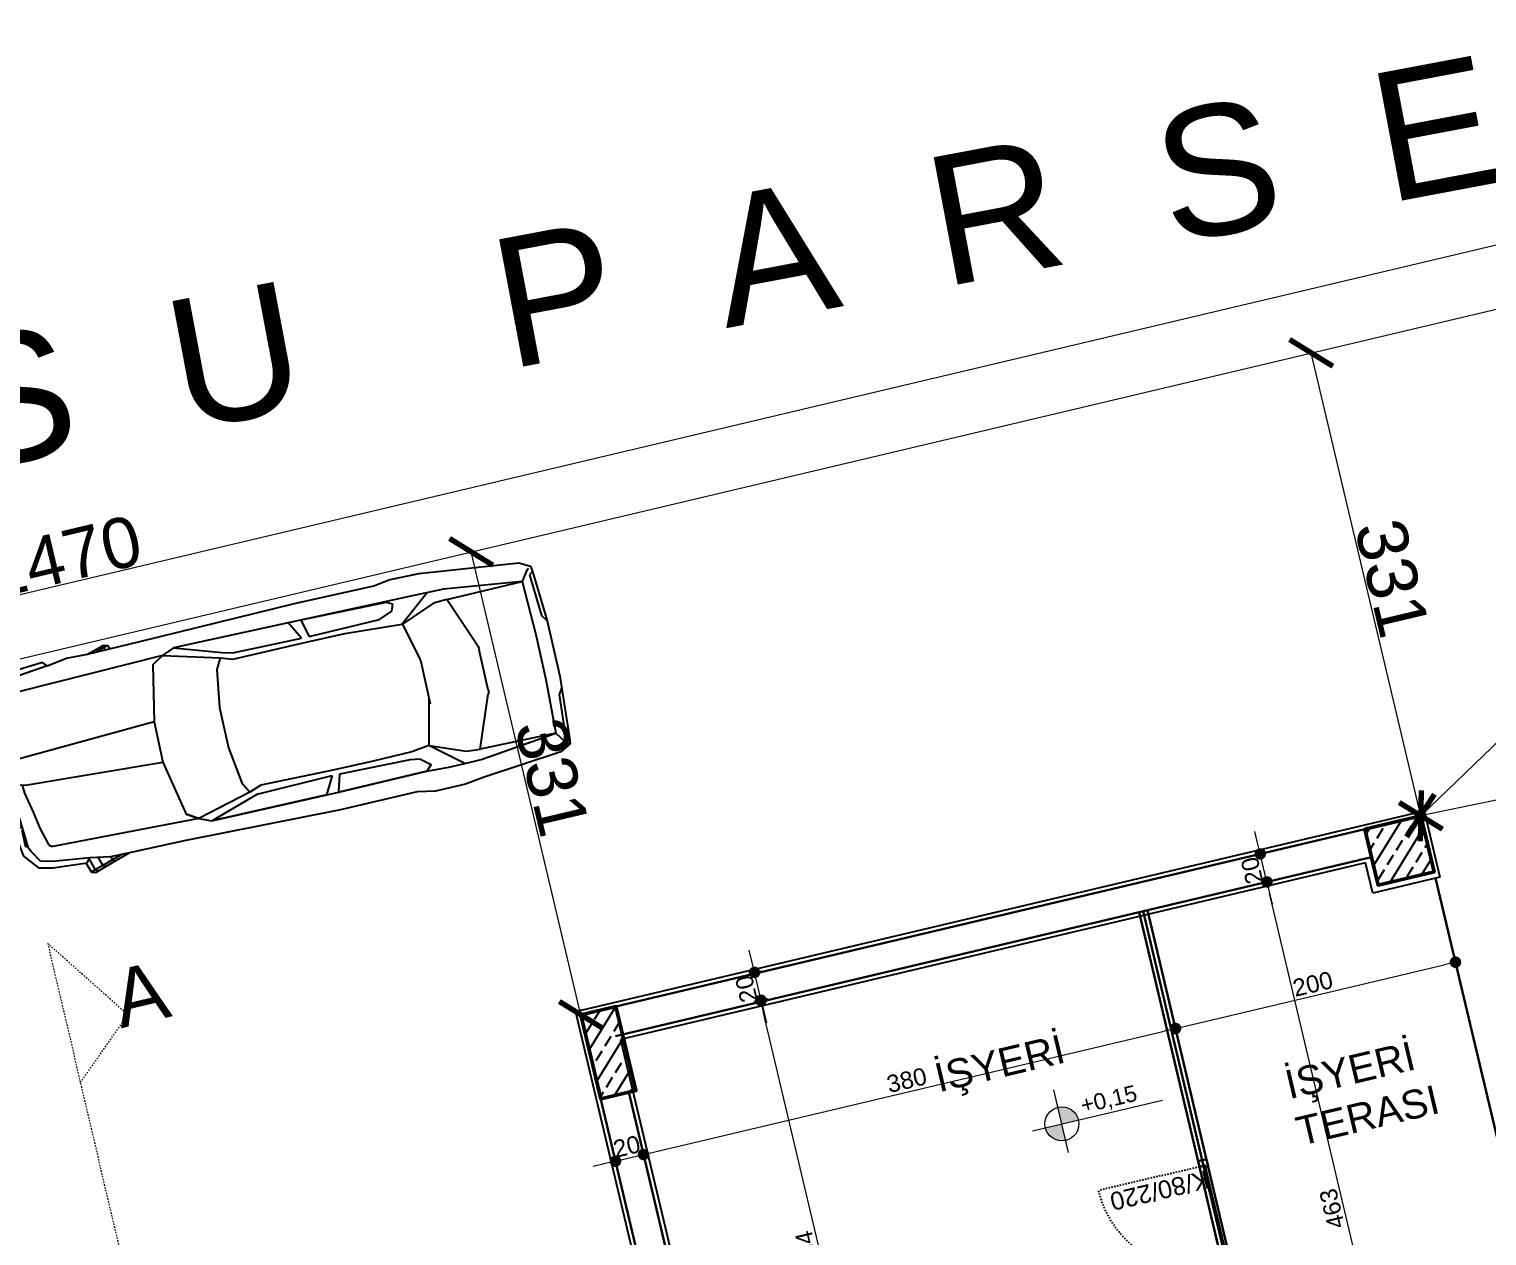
# Model space of a CAD drawing. Header units: millimetres. Extents: x 38129 to 72024, y -56282 to 16512.
# Drawn here: x 40812.5 to 40913.8, y -44428 to -44344.1 of the extents above; entities that cross this region are included whole.
import ezdxf

# ---------------------------------------------------------------- set-up
doc = ezdxf.new("R2010")
doc.units = ezdxf.units.MM
doc.linetypes.add('HIDDEN', pattern=[0.375, 0.25, -0.125])
for name, color, linetype, lineweight in [('ARABA', 167, 'Continuous', 25), ('COLUMN4', 3, 'Continuous', 50), ('DIŞÖLÇÜ', 37, 'Continuous', 0), ('DUVAR', 255, 'Continuous', 30), ('KAPI', 4, 'Continuous', 30), ('KOT', 7, 'Continuous', 20), ('mahal', 7, 'Continuous', 5), ('pencere', 195, 'Continuous', 30), ('pencere+KAPI', 1, 'Continuous', 0), ('TARAMA', 252, 'Continuous', 0), ('ölçü İÇ', 31, 'Continuous', 0)]:
    doc.layers.add(name, color=color, linetype=linetype, lineweight=lineweight)
doc.layers.add('HIDDEN', color=1, linetype='HIDDEN')
doc.layers.add('sıva', color=41, linetype='Continuous')
doc.styles.add('icdisolcu_yazi', font='arial.ttf')
doc.styles.get("Standard").update_dxf_attribs({"font": 'arial.ttf'})
doc.styles.add('style1', font='arial.ttf')
doc.dimstyles.new('İç Ölçü', dxfattribs={"dimtxt": 12, "dimasz": 8, "dimexe": 5, "dimexo": 0, "dimgap": 2, "dimtad": 1, "dimdec": 0, "dimzin": 12, "dimdsep": 46, "dimtxsty": 'icdisolcu_yazi', "dimblk": 'DOT', "dimcen": 8, "dimdle": 5, "dimclrd": 256, "dimclre": 256, "dimclrt": 7, "dimadec": 0, "dimazin": 3, "dimtfac": 1, "dimtdec": 0, "dimtix": 1, "dimtmove": 2, "dimatfit": 3, "dimldrblk": 'DOT', "dimfxl": 0, "dimtolj": 1, "dimtzin": 0, "dimlwd": -1, "dimlwe": -1, "dimarcsym": 0})
doc.dimstyles.new('VAZIYET', dxfattribs={"dimtxt": 35, "dimasz": 25, "dimexe": 12, "dimexo": 2, "dimtad": 1, "dimdec": 0, "dimzin": 12, "dimtxsty": 'Standard', "dimblk": 'ARCHTICK', "dimcen": -8, "dimse1": 1, "dimse2": 1, "dimadec": 0, "dimazin": 0, "dimtfac": 1, "dimtdec": 0, "dimtmove": 0, "dimatfit": 3, "dimldrblk": 'DOT', "dimfxl": 0, "dimarcsym": 0})
pattern_1 = [(45, (-85375.666, -68351.886), (-11.2253202, 11.2253202), []), (45, (-85364.44, -68351.886), (-11.2253202, 11.2253202), [7.9375, -3.96875])]

# ---------------------------------------------------------------- blocks, each defined once
blk = doc.blocks.new('_ArchTick')
at = {"color": 0, "linetype": 'ByBlock', "const_width": 0.15}
blk.add_lwpolyline([(-0.5, -0.5), (0.5, 0.5)], dxfattribs=at)
blk = doc.blocks.new('*D76')
at = {"layer": 'Defpoints', "color": 0, "transparency": 16777216}
for p in [(39938.2, -23171), (39948.2, -23213.3), (37545, -23782.5)]:
    blk.add_point(p, dxfattribs=at)
at = {"layer": 'DIŞÖLÇÜ', "color": 0, "lineweight": -2, "transparency": 16777216}
blk.add_line((37535, -23740.2), (39938.2, -23171), dxfattribs=at)
at = {"layer": 'DIŞÖLÇÜ', "color": 0, "lineweight": -2, "transparency": 16777216, "xscale": 25, "yscale": 25, "zscale": 25}
for p, rotation in [((39938.2, -23171), 13.32625407379198), ((37535, -23740.2), 193.326254073792)]:
    blk.add_blockref('_ArchTick', p, dxfattribs=dict(at, rotation=rotation))
at = {"layer": 'DIŞÖLÇÜ', "color": 0, "transparency": 16777216, "insert": (38732.3, -23437.6), "char_height": 35, "attachment_point": 5, "rotation": 13.3263}
blk.add_mtext('2470', dxfattribs=at)
blk = doc.blocks.new('_Dot')
at = {"color": 0, "lineweight": -2}
blk.add_line((-0.5, 0), (-1, 0), dxfattribs=at)
at = {"color": 0, "lineweight": 30, "const_width": 0.5}
blk.add_lwpolyline([(-0.25, 0, 1), (0.25, 0, 1)], format="xyb", close=True, dxfattribs=at)
blk = doc.blocks.new('ARABA PLAN2')
at = {"layer": 'ARABA'}
for p, q in [((-315.09, 74.1), (-383.56, 66.57)), ((-294.02, 74.39), (-315.09, 74.1)), ((-283.19, 72.57), (-294.02, 74.39)), ((-227.62, 72.57), (-283.19, 72.57)), ((-118.51, 70.23), (-227.62, 72.57)), ((-81.68, 69.31), (-118.51, 70.23)), ((-96.6, 72.21), (-97.33, 69.8)), ((-93.8, 73.06), (-96.6, 72.21)), ((-96.6, 72.21), (-87.4, 69.49)), ((-93.63, 71.29), (-94.27, 69.64)), ((-92.45, 72.65), (-93.8, 73.06)), ((-91.1, 72.23), (-93.63, 71.29)), ((-93.63, 71.29), (-93.63, 71.29)), ((-81.68, 69.31), (-92.45, 72.65)), ((-52.93, 67.55), (-50.45, 70.54)), ((-50.45, 70.54), (-26.81, 68.77)), ((-390.89, 62.52), (-391.4, 58.55)), ((-383.56, 66.57), (-390.89, 62.52)), ((-389.22, 61.28), (-387.55, 60.04)), ((-387.55, 60.04), (-383.01, 53.44)), ((-383.01, 53.44), (-329.17, 59.95)), ((-329.17, 59.95), (-306.33, 60.27)), ((-296.3, 42.86), (-317.59, 60.11)), ((-306.33, 60.27), (-229.14, 60.58)), ((-289.05, 59.68), (-229.29, 60.5)), ((-229.29, 60.5), (-232.53, 48.41)), ((-229.14, 60.58), (-140.06, 60.85)), ((-227.09, 48.41), (-220.45, 60.6)), ((-220.45, 60.6), (-140.06, 60.85)), ((-140.06, 60.85), (-171.73, 50.54)), ((-140.06, 60.85), (-131.63, 57.34)), ((-66.95, 69.85), (-81.68, 69.31)), ((-52.93, 67.55), (-66.95, 69.85)), ((-52.93, 67.55), (-27.49, 64.52)), ((-27.49, 64.52), (-19.45, 62.35)), ((-26.81, 68.77), (-17.13, 66.6)), ((-19.45, 62.35), (-14.86, 54.95)), ((-17.13, 66.6), (-8.93, 56.53)), ((-391.4, 58.55), (-393.85, 23.6)), ((-391.4, 58.55), (-388.85, 56.98)), ((-388.85, 56.98), (-390.92, 27.98)), ((-383.01, 53.44), (-384.29, 16.01)), ((-329.97, 52.73), (-383.01, 53.44)), ((-343.62, 17.32), (-329.97, 52.73)), ((-329.97, 52.73), (-320.55, 52.22)), ((-320.55, 52.22), (-296.59, 42.86)), ((-293.07, 57.65), (-289.05, 59.68)), ((-291.56, 53), (-293.07, 57.65)), ((-281.88, 49.3), (-291.56, 53)), ((-171.73, 50.54), (-178.98, 48.75)), ((-131.63, 57.34), (-169.78, 47.3)), ((-131.63, 57.34), (-123.85, 52.64)), ((-123.85, 52.64), (-131.63, 57.34)), ((-131.63, 57.34), (-29.92, 54.5)), ((-123.85, 52.64), (-116.12, 14.35)), ((-27.52, 52.61), (-24.25, 40.25)), ((-14.86, 54.95), (-13.16, 50.89)), ((-10.68, 17.75), (-13.16, 50.89)), ((-13.16, 50.89), (-11.79, 50.89)), ((-11.79, 50.89), (-11.79, 49.88)), ((-8.93, 56.53), (0, 0)), ((-296.59, 42.86), (-303.11, 16.85)), ((-256.76, 44.94), (-296.3, 42.86)), ((-232.53, 48.41), (-281.88, 49.3)), ((-229.63, 45.05), (-256.76, 44.94)), ((-178.08, 44.4), (-229.63, 45.05)), ((-178.98, 48.75), (-227.09, 48.41)), ((-169.78, 47.3), (-178.08, 44.4)), ((-169.78, 47.3), (-165.77, 40.08)), ((-165.77, 40.08), (-162.07, 14.13)), ((-24.25, 40.25), (-22.16, 28.56)), ((-13.08, 49.88), (-11.79, 49.88)), ((-11.78, 47.86), (-12.93, 47.86)), ((-12.72, 45.01), (-11.78, 45.01)), ((-12.51, 42.19), (-11.67, 42.19)), ((-11.79, 49.88), (-11.79, 39.17)), ((-11.78, 45.01), (-11.78, 47.86)), ((-11.78, 45.01), (-11.78, 45.01)), ((-11.67, 39.8), (-12.33, 39.8)), ((-11.79, 39.17), (-12.28, 39.17)), ((-12.13, 37.2), (-9.28, 37.2)), ((-12.02, 35.72), (-9.28, 35.72)), ((-9.28, 32.15), (-11.76, 32.15)), ((-9.28, 37.2), (-9.28, 27.14)), ((-393.85, 23.6), (-394.01, -15.29)), ((-390.92, 27.98), (-393.85, 23.6)), ((-22.16, 28.56), (-19.23, 14.78)), ((-11.49, 28.58), (-9.28, 28.58)), ((-9.28, 27.14), (-11.38, 27.14)), ((-384.29, 16.01), (-384.29, -15.51)), ((-344.19, -13.76), (-344.19, 14.26)), ((-303.29, 15.1), (-303.29, -14.57)), ((-162.07, 14.13), (-162.07, -14)), ((-116.12, 14.35), (-116.12, -13.85)), ((-116.12, 14.35), (-20.77, 9.5)), ((-19.23, 14.78), (-18.82, 10.6)), ((-18.82, 10.6), (-18.75, 8.94)), ((-7.89, 0.29), (-10.68, 17.75)), ((-20.77, 9.5), (-12.49, 7.21)), ((-12.49, 7.21), (-8.64, 0)), ((-8.64, 0), (-12.49, -6.71)), ((-10.7, -17.53), (-7.89, 0.29)), ((0, 0), (-8.93, -56.03)), ((-20.77, -9), (-116.12, -13.85)), ((-12.49, -6.71), (-20.77, -9)), ((-18.82, -10.1), (-18.75, -8.44)), ((-394.01, -15.29), (-391.4, -58.07)), ((-384.29, -15.51), (-382.89, -52.94)), ((-329.97, -52.23), (-343.62, -16.82)), ((-303.09, -11.39), (-296.3, -42.36)), ((-162.07, -14), (-165.77, -39.58)), ((-116.12, -13.85), (-123.85, -52.14)), ((-22.16, -28.06), (-19.23, -14.28)), ((-19.23, -14.28), (-18.82, -10.1)), ((-10.68, -17.25), (-13.16, -50.39)), ((-393.85, -23.13), (-390.92, -27.51)), ((-390.92, -27.51), (-388.85, -56.5)), ((-24.25, -39.75), (-22.16, -28.06)), ((-11.49, -28.08), (-9.28, -28.08)), ((-9.28, -26.64), (-11.38, -26.64)), ((-9.28, -36.7), (-9.28, -26.64)), ((-165.77, -39.58), (-169.78, -46.8)), ((-27.52, -52.11), (-24.25, -39.75)), ((-11.67, -39.3), (-12.33, -39.3)), ((-11.79, -38.67), (-12.28, -38.67)), ((-12.13, -36.7), (-9.28, -36.7)), ((-12.02, -35.22), (-9.28, -35.22)), ((-11.79, -49.38), (-11.79, -38.67)), ((-9.28, -31.65), (-11.76, -31.65)), ((-296.3, -42.36), (-320.55, -51.72)), ((-317.59, -59.61), (-296.3, -42.36)), ((-296.3, -42.36), (-284.05, -43.98)), ((-288.18, -49.8), (-294.94, -55.2)), ((-281.88, -48.8), (-288.18, -49.8)), ((-284.05, -43.98), (-256.76, -44.44)), ((-232.53, -47.91), (-281.88, -48.8)), ((-256.76, -44.44), (-229.63, -44.55)), ((-229.29, -60.01), (-232.53, -47.91)), ((-229.63, -44.55), (-178.08, -43.9)), ((-227.09, -47.91), (-220.45, -60.1)), ((-174.17, -49.35), (-227.09, -47.91)), ((-178.08, -43.9), (-169.78, -46.8)), ((-140.06, -60.35), (-174.17, -49.35)), ((-169.78, -46.8), (-131.63, -56.84)), ((-13.08, -49.38), (-11.79, -49.38)), ((-11.78, -47.37), (-12.93, -47.37)), ((-12.72, -44.51), (-11.78, -44.51)), ((-12.51, -41.69), (-11.67, -41.69)), ((-11.79, -50.39), (-11.79, -49.38)), ((-11.78, -44.51), (-11.78, -47.37)), ((-11.78, -44.51), (-11.78, -44.51)), ((-388.85, -56.5), (-391.4, -58.07)), ((-391.4, -58.07), (-390.89, -62.02)), ((-387.55, -59.54), (-389.22, -60.78)), ((-382.89, -52.94), (-387.55, -59.54)), ((-382.89, -52.94), (-329.97, -52.23)), ((-329.17, -59.45), (-382.89, -52.94)), ((-320.55, -51.72), (-329.97, -52.23)), ((-317.59, -59.61), (-329.17, -59.45)), ((-306.33, -59.77), (-317.59, -59.61)), ((-291.21, -59.1), (-306.33, -59.77)), ((-294.94, -55.2), (-291.21, -59.1)), ((-229.29, -60.01), (-291.21, -59.1)), ((-291.21, -59.1), (-229.29, -60.01)), ((-131.63, -56.84), (-140.06, -60.35)), ((-123.85, -52.14), (-131.63, -56.84)), ((-131.63, -56.84), (-123.85, -52.14)), ((-131.63, -56.84), (-29.92, -54)), ((-19.45, -61.85), (-14.86, -54.45)), ((-8.93, -56.03), (-17.13, -66.1)), ((-13.16, -50.39), (-14.86, -54.45)), ((-13.16, -50.39), (-11.79, -50.39)), ((-389.22, -60.78), (-390.89, -62.02)), ((-390.89, -62.02), (-383.56, -66.07)), ((-383.56, -66.07), (-328.58, -71.61)), ((-140.06, -60.35), (-229.29, -60.01)), ((-227.62, -72.07), (-118.51, -69.73)), ((-220.45, -60.1), (-140.06, -60.35)), ((-118.51, -69.73), (-82.34, -69.68)), ((-82.34, -69.68), (-66.95, -69.35)), ((-77, -70.53), (-79.71, -69.66)), ((-74.64, -69.51), (-67.96, -71.69)), ((-67.18, -69.38), (-67.96, -71.69)), ((-66.95, -69.35), (-52.93, -67.05)), ((-58.65, -68.11), (-60.46, -74.1)), ((-52.43, -67.88), (-54.89, -75.88)), ((-52.93, -67.05), (-27.49, -64.02)), ((-50.45, -70.04), (-52.93, -67.05)), ((-49.65, -69.73), (-51.92, -76.83)), ((-26.81, -68.27), (-50.45, -70.04)), ((-27.49, -64.02), (-19.45, -61.85)), ((-17.13, -66.1), (-26.81, -68.27)), ((-328.58, -71.61), (-315.09, -73.6)), ((-315.09, -73.6), (-294.02, -73.89)), ((-294.02, -73.89), (-281.65, -71.61)), ((-281.65, -71.61), (-227.62, -72.07)), ((-69.27, -73), (-77, -70.53)), ((-62.35, -75.22), (-69.27, -73)), ((-67.96, -71.69), (-69.2, -73.02)), ((-67.96, -71.69), (-60.46, -74.1)), ((-60.46, -74.1), (-62.47, -75.18)), ((-57.42, -76.79), (-62.35, -75.22)), ((-60.46, -74.1), (-54.89, -75.88)), ((-54.89, -75.88), (-57.42, -76.79)), ((-54.74, -77.65), (-57.42, -76.79)), ((-54.89, -75.88), (-51.92, -76.83)), ((-51.92, -76.83), (-54.74, -77.65))]:
    blk.add_line(p, q, dxfattribs=at)
for centre, radius, start, end in [((-29.99, 51.95), 2.55, 14.83605, 88.40137), ((-335.69, 14.26), 8.5, 158.92918, 180), ((-294.79, 15.1), 8.5, 168.12966, 180), ((-335.69, -13.76), 8.5, 180, 201.07082), ((-328.8, -11.39), 25.7, 352.90001, 0.00693), ((-29.99, -51.45), 2.55, 271.59863, 345.16395)]:
    blk.add_arc(centre, radius, start, end, dxfattribs=at)
blk = doc.blocks.new('*D236')
at = {"layer": 'Defpoints', "color": 0, "transparency": 16777216}
for p in [(37701.7, -17766.3), (37721.7, -17766.3), (37721.7, -17779.9)]:
    blk.add_point(p, dxfattribs=at)
at = {"layer": 'ölçü İÇ', "linetype": 'Continuous', "transparency": 16777216}
for p, q in [((37693.7, -17779.9), (37685.7, -17779.9)), ((37701.7, -17779.9), (37721.7, -17779.9)), ((37729.7, -17779.9), (37737.7, -17779.9))]:
    blk.add_line(p, q, dxfattribs=at)
at = {"layer": 'ölçü İÇ', "transparency": 16777216}
for p, q in [((37701.7, -17774.9), (37701.7, -17784.9)), ((37721.7, -17774.9), (37721.7, -17784.9))]:
    blk.add_line(p, q, dxfattribs=at)
at = {"layer": 'ölçü İÇ', "transparency": 16777216, "xscale": 8, "yscale": 8, "zscale": 8}
blk.add_blockref('_Dot', (37701.7, -17779.9), dxfattribs=at)
at = {"layer": 'ölçü İÇ', "transparency": 16777216, "xscale": 8, "yscale": 8, "zscale": 8, "rotation": 180}
blk.add_blockref('_Dot', (37721.7, -17779.9), dxfattribs=at)
at = {"layer": 'ölçü İÇ', "color": 7, "transparency": 16777216, "insert": (37711.7, -17771.8), "char_height": 12, "attachment_point": 5, "style": 'icdisolcu_yazi'}
blk.add_mtext('\\A1;20', dxfattribs=at)
blk = doc.blocks.new('*U42')
for p, q in [((4, 0), (0, 0)), ((76, 0), (80, 0))]:
    blk.add_line(p, q)
blk.add_lwpolyline([(4, 0), (76, 0), (76, -4), (4, -4)], close=True)
for points in [[(0, -6), (5, -6), (5, -4)], [(80, -6), (75, -6), (75, -4)]]:
    blk.add_lwpolyline(points)
at = {"layer": 'DUVAR'}
for p, q in [((0, 0), (0, -6)), ((80, 0), (80, -6))]:
    blk.add_line(p, q, dxfattribs=at)
at = {"layer": 'HIDDEN'}
blk.add_line((4, 0), (4, 72), dxfattribs=at)
blk.add_arc((4, 0), 72, 0, 90, dxfattribs=at)
blk = doc.blocks.new('*D134')
at = {"layer": 'Defpoints', "color": 0, "transparency": 16777216}
for p in [(37825.6, -17694.4), (37825.7, -17694.4), (37827.8, -18048.5)]:
    blk.add_point(p, dxfattribs=at)
at = {"layer": 'ölçü İÇ', "transparency": 16777216}
for p, q in [((37825.7, -17694.4), (37820.6, -17694.4)), ((37827.8, -18048.5), (37820.6, -18048.5))]:
    blk.add_line(p, q, dxfattribs=at)
at = {"layer": 'ölçü İÇ', "linetype": 'Continuous', "transparency": 16777216}
blk.add_line((37825.6, -18040.5), (37825.6, -17702.4), dxfattribs=at)
at = {"layer": 'ölçü İÇ', "transparency": 16777216, "xscale": 8, "yscale": 8, "zscale": 8}
for p, rotation in [((37825.6, -17694.4), 90), ((37825.6, -18048.5), 270)]:
    blk.add_blockref('_Dot', p, dxfattribs=dict(at, rotation=rotation))
at = {"layer": 'ölçü İÇ', "color": 7, "transparency": 16777216, "insert": (37817.4, -17871.4), "char_height": 12, "attachment_point": 5, "rotation": 90, "style": 'icdisolcu_yazi'}
blk.add_mtext('\\A1;354', dxfattribs=at)
blk = doc.blocks.new('*D135')
at = {"layer": 'Defpoints', "color": 0, "transparency": 16777216}
for p in [(37826, -17674.5), (37826, -17674.5), (37825.7, -17694.4)]:
    blk.add_point(p, dxfattribs=at)
at = {"layer": 'ölçü İÇ', "linetype": 'Continuous', "transparency": 16777216}
for p, q in [((37826, -17666.5), (37826, -17658.5)), ((37826, -17694.4), (37826, -17674.5)), ((37826, -17702.4), (37826, -17710.4))]:
    blk.add_line(p, q, dxfattribs=at)
at = {"layer": 'ölçü İÇ', "transparency": 16777216}
for p, q in [((37826, -17674.5), (37831, -17674.5)), ((37825.7, -17694.4), (37831, -17694.4))]:
    blk.add_line(p, q, dxfattribs=at)
at = {"layer": 'ölçü İÇ', "transparency": 16777216, "xscale": 8, "yscale": 8, "zscale": 8}
for p, rotation in [((37826, -17674.5), 270), ((37826, -17694.4), 90)]:
    blk.add_blockref('_Dot', p, dxfattribs=dict(at, rotation=rotation))
at = {"layer": 'ölçü İÇ', "color": 7, "transparency": 16777216, "insert": (37817.9, -17684.4), "char_height": 12, "attachment_point": 5, "rotation": 90, "style": 'icdisolcu_yazi'}
blk.add_mtext('\\A1;20', dxfattribs=at)
blk = doc.blocks.new('*D153')
at = {"layer": 'Defpoints', "color": 0, "transparency": 16777216}
for p in [(38187.1, -17695.4), (38187.1, -17695.4), (38187, -18158.4)]:
    blk.add_point(p, dxfattribs=at)
at = {"layer": 'ölçü İÇ', "transparency": 16777216}
for p, q in [((38187.1, -17695.4), (38192.1, -17695.4)), ((38187, -18158.4), (38192.1, -18158.4))]:
    blk.add_line(p, q, dxfattribs=at)
at = {"layer": 'ölçü İÇ', "linetype": 'Continuous', "transparency": 16777216}
blk.add_line((38187.1, -18150.4), (38187.1, -17703.4), dxfattribs=at)
at = {"layer": 'ölçü İÇ', "transparency": 16777216, "xscale": 8, "yscale": 8, "zscale": 8}
for p, rotation in [((38187.1, -17695.4), 90), ((38187.1, -18158.4), 270)]:
    blk.add_blockref('_Dot', p, dxfattribs=dict(at, rotation=rotation))
at = {"layer": 'ölçü İÇ', "color": 7, "transparency": 16777216, "insert": (38178.9, -17926.9), "char_height": 12, "attachment_point": 5, "rotation": 90, "style": 'icdisolcu_yazi'}
blk.add_mtext('\\A1;463', dxfattribs=at)
blk = doc.blocks.new('*D154')
at = {"layer": 'Defpoints', "color": 0, "transparency": 16777216}
for p in [(38187.1, -17675.4), (38187.1, -17675.4), (38187.1, -17695.4)]:
    blk.add_point(p, dxfattribs=at)
at = {"layer": 'ölçü İÇ', "linetype": 'Continuous', "transparency": 16777216}
for p, q in [((38187.1, -17667.4), (38187.1, -17659.4)), ((38187.1, -17695.4), (38187.1, -17675.4)), ((38187.1, -17703.4), (38187.1, -17711.4))]:
    blk.add_line(p, q, dxfattribs=at)
at = {"layer": 'ölçü İÇ', "transparency": 16777216}
for p, q in [((38187.1, -17675.4), (38192.1, -17675.4)), ((38187.1, -17695.4), (38192.1, -17695.4))]:
    blk.add_line(p, q, dxfattribs=at)
at = {"layer": 'ölçü İÇ', "transparency": 16777216, "xscale": 8, "yscale": 8, "zscale": 8}
for p, rotation in [((38187.1, -17675.4), 270), ((38187.1, -17695.4), 90)]:
    blk.add_blockref('_Dot', p, dxfattribs=dict(at, rotation=rotation))
at = {"layer": 'ölçü İÇ', "color": 7, "transparency": 16777216, "insert": (38178.9, -17685.4), "char_height": 12, "attachment_point": 5, "rotation": 90, "style": 'icdisolcu_yazi'}
blk.add_mtext('\\A1;20', dxfattribs=at)
blk = doc.blocks.new('*D155')
at = {"layer": 'Defpoints', "color": 0, "transparency": 16777216}
for p in [(37721.7, -17779.9), (38101.8, -17779.9), (38101.8, -17779.9)]:
    blk.add_point(p, dxfattribs=at)
at = {"layer": 'ölçü İÇ', "transparency": 16777216}
for p, q in [((37721.7, -17779.9), (37721.7, -17774.9)), ((38101.8, -17779.9), (38101.8, -17774.9))]:
    blk.add_line(p, q, dxfattribs=at)
at = {"layer": 'ölçü İÇ', "linetype": 'Continuous', "transparency": 16777216}
blk.add_line((37729.7, -17779.9), (38093.8, -17779.9), dxfattribs=at)
at = {"layer": 'ölçü İÇ', "transparency": 16777216, "xscale": 8, "yscale": 8, "zscale": 8, "rotation": 180}
blk.add_blockref('_Dot', (37721.7, -17779.9), dxfattribs=at)
at = {"layer": 'ölçü İÇ', "transparency": 16777216, "xscale": 8, "yscale": 8, "zscale": 8}
blk.add_blockref('_Dot', (38101.8, -17779.9), dxfattribs=at)
at = {"layer": 'ölçü İÇ', "color": 7, "transparency": 16777216, "insert": (37911.7, -17771.8), "char_height": 12, "attachment_point": 5, "style": 'icdisolcu_yazi'}
blk.add_mtext('\\A1;380', dxfattribs=at)
blk = doc.blocks.new('*D156')
at = {"layer": 'Defpoints', "color": 0, "transparency": 16777216}
for p in [(38301.8, -17772.5), (38101.8, -17779.9), (38301.8, -17779.9)]:
    blk.add_point(p, dxfattribs=at)
at = {"layer": 'ölçü İÇ', "transparency": 16777216}
for p, q in [((38101.8, -17779.9), (38101.8, -17774.9)), ((38301.8, -17774.9), (38301.8, -17784.9))]:
    blk.add_line(p, q, dxfattribs=at)
at = {"layer": 'ölçü İÇ', "linetype": 'Continuous', "transparency": 16777216}
blk.add_line((38109.8, -17779.9), (38293.8, -17779.9), dxfattribs=at)
at = {"layer": 'ölçü İÇ', "transparency": 16777216, "xscale": 8, "yscale": 8, "zscale": 8, "rotation": 180}
blk.add_blockref('_Dot', (38101.8, -17779.9), dxfattribs=at)
at = {"layer": 'ölçü İÇ', "transparency": 16777216, "xscale": 8, "yscale": 8, "zscale": 8}
blk.add_blockref('_Dot', (38301.8, -17779.9), dxfattribs=at)
at = {"layer": 'ölçü İÇ', "color": 7, "transparency": 16777216, "insert": (38201.8, -17771.8), "char_height": 12, "attachment_point": 5, "style": 'icdisolcu_yazi'}
blk.add_mtext('\\A1;200', dxfattribs=at)
blk = doc.blocks.new('*D98')
at = {"layer": 'Defpoints', "color": 0, "transparency": 16777216}
for p in [(40143.4, -23167), (40143.4, -23167), (39675.7, -23617.6)]:
    blk.add_point(p, dxfattribs=at)
at = {"layer": 'DIŞÖLÇÜ', "color": 0, "lineweight": -2, "transparency": 16777216}
blk.add_line((39675.7, -23617.6), (40143.4, -23167), dxfattribs=at)
at = {"layer": 'DIŞÖLÇÜ', "color": 0, "lineweight": -2, "transparency": 16777216, "xscale": 25, "yscale": 25, "zscale": 25}
for p, rotation in [((40143.4, -23167), 43.93306978814313), ((39675.7, -23617.6), 223.9330697881432)]:
    blk.add_blockref('_ArchTick', p, dxfattribs=dict(at, rotation=rotation))
at = {"layer": 'DIŞÖLÇÜ', "color": 0, "transparency": 16777216, "insert": (39896.7, -23379), "char_height": 35, "attachment_point": 5, "rotation": 43.9331}
blk.add_mtext('649', dxfattribs=at)
blk = doc.blocks.new('*D99')
at = {"layer": 'Defpoints', "color": 0, "transparency": 16777216}
for p in [(39599.5, -23295.8), (39599.5, -23295.8), (39675.7, -23617.6)]:
    blk.add_point(p, dxfattribs=at)
at = {"layer": 'DIŞÖLÇÜ', "color": 0, "lineweight": -2, "transparency": 16777216}
blk.add_line((39675.7, -23617.6), (39599.5, -23295.8), dxfattribs=at)
at = {"layer": 'DIŞÖLÇÜ', "color": 0, "lineweight": -2, "transparency": 16777216, "xscale": 25, "yscale": 25, "zscale": 25}
for p, rotation in [((39599.5, -23295.8), 103.3262540737929), ((39675.7, -23617.6), 283.3262540737929)]:
    blk.add_blockref('_ArchTick', p, dxfattribs=dict(at, rotation=rotation))
at = {"layer": 'DIŞÖLÇÜ', "color": 0, "transparency": 16777216, "insert": (39655.6, -23452.4), "char_height": 35, "attachment_point": 5, "rotation": 283.3263}
blk.add_mtext('331', dxfattribs=at)
blk = doc.blocks.new('*D100')
at = {"layer": 'Defpoints', "color": 0, "transparency": 16777216}
for p in [(40214, -23505), (40214, -23505), (39675.5, -23617.4)]:
    blk.add_point(p, dxfattribs=at)
at = {"layer": 'DIŞÖLÇÜ', "color": 0, "lineweight": -2, "transparency": 16777216}
blk.add_line((39675.5, -23617.4), (40214, -23505), dxfattribs=at)
at = {"layer": 'DIŞÖLÇÜ', "color": 0, "lineweight": -2, "transparency": 16777216, "xscale": 25, "yscale": 25, "zscale": 25}
for p, rotation in [((40214, -23505), 11.79428451048541), ((39675.5, -23617.4), 191.7942845104854)]:
    blk.add_blockref('_ArchTick', p, dxfattribs=dict(at, rotation=rotation))
at = {"layer": 'DIŞÖLÇÜ', "color": 0, "transparency": 16777216, "insert": (39941, -23543.1), "char_height": 35, "attachment_point": 5, "rotation": 11.7943}
blk.add_mtext('550', dxfattribs=at)
blk = doc.blocks.new('*D101')
at = {"layer": 'Defpoints', "color": 0, "transparency": 16777216}
for p in [(39015.5, -23434.1), (39015.5, -23434.1), (39091.8, -23755.9)]:
    blk.add_point(p, dxfattribs=at)
at = {"layer": 'DIŞÖLÇÜ', "color": 0, "lineweight": -2, "transparency": 16777216}
blk.add_line((39091.8, -23755.9), (39015.5, -23434.1), dxfattribs=at)
at = {"layer": 'DIŞÖLÇÜ', "color": 0, "lineweight": -2, "transparency": 16777216, "xscale": 25, "yscale": 25, "zscale": 25}
for p, rotation in [((39015.5, -23434.1), 103.3262540737916), ((39091.8, -23755.9), 283.3262540737916)]:
    blk.add_blockref('_ArchTick', p, dxfattribs=dict(at, rotation=rotation))
at = {"layer": 'DIŞÖLÇÜ', "color": 0, "transparency": 16777216, "insert": (39071.7, -23590.7), "char_height": 35, "attachment_point": 5, "rotation": 283.3263}
blk.add_mtext('331', dxfattribs=at)
blk = doc.blocks.new('RTY45TGDFGS')
at = {"layer": 'KOT'}
for points in [[(38009.7, -17814.4), (38009.7, -17826.2), (38021.4, -17826.2, 0.414214)], [(38009.7, -17826.2), (37997.9, -17826.2, 0.414214), (38009.7, -17837.9)]]:
    blk.add_hatch(color=256, dxfattribs=at).paths.add_polyline_path(points)
at = {"layer": 'TARAMA', "lineweight": -3}
h = blk.add_hatch(dxfattribs=at)
h.set_pattern_fill('ANSI33', color=256, scale=2.5, style=0)
h.set_pattern_definition(pattern_1)
h.paths.add_polyline_path([(37701.8, -17675.4), (37726.8, -17675.4), (37726.8, -17735.4), (37701.8, -17735.4)])
h = blk.add_hatch(dxfattribs=at)
h.set_pattern_fill('ANSI33', color=256, scale=2.5, style=0)
h.set_pattern_definition(pattern_1)
h.paths.add_polyline_path([(38261.8, -17675.4), (38301.8, -17675.4), (38301.8, -17715.4), (38261.8, -17715.4)])
at = {"layer": 'COLUMN4', "color": 3}
for points in [[(37701.8, -17675.4), (37726.8, -17675.4), (37726.8, -17735.4), (37701.8, -17735.4)], [(38261.8, -17675.4), (38301.8, -17675.4), (38301.8, -17715.4), (38261.8, -17715.4)]]:
    blk.add_lwpolyline(points, close=True, dxfattribs=at)
at = {"layer": 'DUVAR'}
for p, q in [((37701.7, -17672.4), (37701.7, -17993.4)), ((38261.8, -17675.4), (37721.7, -17675.4)), ((38301.8, -17695.4), (38301.8, -17675.4)), ((38261.8, -17695.4), (37721.7, -17695.4)), ((37721.7, -18048.4), (37721.7, -17735.4))]:
    blk.add_line(p, q, dxfattribs=at)
at = {"layer": 'KOT'}
for p, q in [((38009.5, -17846.6), (38009.7, -17801.9)), ((37988.6, -17826.2), (38081.6, -17826.2))]:
    blk.add_line(p, q, dxfattribs=at)
blk.add_circle((38009.7, -17826.2), 11.8, dxfattribs=at)
at = {"layer": 'pencere'}
for p, q in [((38095.8, -18158.4), (38095.8, -17695.4)), ((38098.8, -18158.4), (38098.8, -17695.4)), ((38101.8, -18158.4), (38101.8, -17695.4)), ((38301.8, -18158.4), (38301.8, -17720))]:
    blk.add_line(p, q, dxfattribs=at)
at = {"layer": 'pencere+KAPI', "linetype": 'HIDDEN'}
blk.add_line((37352.5, -17541.6), (37347.8, -19923.2), dxfattribs=at)
blk.add_lwpolyline([(37352.4, -17640.9), (37395.3, -17602.7), (37352.5, -17541.6)], dxfattribs=at)
at = {"layer": 'sıva'}
for p, q in [((37703, -17672.4), (38304.8, -17672.4)), ((38304.8, -17672.4), (38304.8, -17720)), ((38256.9, -17698.4), (37724.7, -17698.4)), ((37724.7, -17698.4), (37724.7, -18045.5)), ((38256.9, -17720), (38256.9, -17698.4)), ((38304.8, -17720), (38256.9, -17720))]:
    blk.add_line(p, q, dxfattribs=at)
blk.add_lwpolyline([(37703, -17672.4), (37701.7, -17672.4), (37698.7, -17672.4), (37698.7, -17993.4), (37698.7, -17990.4), (37659.2, -17990.4), (37656.2, -17990.4), (37656.2, -18013.4), (37656.2, -18016.4), (37701.7, -18016.4), (37698.7, -18016.4), (37698.7, -19390.8), (37584.9, -19390.8), (37584.9, -19362.6), (37561.9, -19362.6)], dxfattribs=at)
at = {"layer": 'KAPI', "xscale": -1, "rotation": 90}
blk.add_blockref('*U42', (38095.8, -17873.2), dxfattribs=at)
at = {"layer": 'mahal', "char_height": 20, "attachment_point": 1}
for s, insert in [('İŞYERİ', (37931.5, -17765.2)), ('İŞYERİ\\PTERASI', (38167.4, -17826))]:
    blk.add_mtext_dynamic_manual_height_columns(s, width=250.343, gutter_width=12.5, heights=[0], dxfattribs=dict(at, insert=insert))
at = {"layer": 'mahal', "insert": (38065.2, -17811.3), "char_height": 11.25, "width": 137.96, "attachment_point": 3, "style": 'style1'}
blk.add_mtext('+0,15', dxfattribs=at)
at = {"layer": 'pencere+KAPI', "linetype": 'HIDDEN', "insert": (37388.4, -17570.8), "char_height": 40, "width": 1884.499, "attachment_point": 1, "rotation": 359.9636}
blk.add_mtext('A', dxfattribs=at)
at = {"layer": 'pencere+KAPI', "insert": (38030.1, -17893.2), "char_height": 12.5, "width": 27.095, "attachment_point": 3, "rotation": 180, "style": 'style1'}
blk.add_mtext('K/80/220', dxfattribs=at)
at = {"layer": 'ölçü İÇ'}
for base, p1, p2, picture, middle in [((37826, -17674.5), (37825.7, -17694.4), (37826, -17674.5), '*D135', (37817.9, -17684.4)), ((38187.1, -17675.4), (38187.1, -17695.4), (38187.1, -17675.4), '*D154', (38178.9, -17685.4)), ((37825.6, -17694.4), (37827.8, -18048.5), (37825.7, -17694.4), '*D134', (37817.4, -17871.4)), ((38187.1, -17695.4), (38187, -18158.4), (38187.1, -17695.4), '*D153', (38178.9, -17926.9))]:
    dim = blk.add_linear_dim(base=base, p1=p1, p2=p2, angle=90, dimstyle='İç Ölçü', dxfattribs=at)
    dim.commit()
    dim.dimension.update_dxf_attribs({"geometry": picture, "text_midpoint": middle})
for base, p1, p2, picture, middle in [((37721.7, -17779.9), (37701.7, -17766.3), (37721.7, -17766.3), '*D236', (37711.7, -17771.8)), ((38101.8, -17779.9), (37721.7, -17779.9), (38101.8, -17779.9), '*D155', (37911.7, -17771.8)), ((38301.8, -17779.9), (38101.8, -17779.9), (38301.8, -17772.5), '*D156', (38201.8, -17771.8))]:
    dim = blk.add_linear_dim(base=base, p1=p1, p2=p2, dimstyle='İç Ölçü', dxfattribs=at)
    dim.commit()
    dim.dimension.update_dxf_attribs({"geometry": picture, "text_midpoint": middle})
blk = doc.blocks.new('E34ED')
blk.add_line((37545, -23782.5), (39948.2, -23213.3))
at = {"layer": 'ARABA', "extrusion": (0, 0, -1), "xscale": 1.015379105054308, "yscale": 1.015379105054308, "zscale": -1.015379105054307, "rotation": 347.4857548665366}
blk.add_blockref('ARABA PLAN2', (-38683.1, -23592), dxfattribs=at)
at = {"layer": 'TARAMA', "rotation": 13.32768646837602}
blk.add_blockref('RTY45TGDFGS', (-1669.1, -15247.6), dxfattribs=at)
at = {"layer": 'mahal', "insert": (38160, -23382.1), "char_height": 90, "attachment_point": 1, "rotation": 10.6932}
blk.add_mtext_dynamic_manual_height_columns('K  O  M  S  U    P  A  R  S  E  L', width=2477.29, gutter_width=12.5, heights=[0], dxfattribs=at)
at = {"layer": 'DIŞÖLÇÜ'}
for p1, p2, distance, picture, middle in [((37545, -23782.5), (39948.2, -23213.3), 43.5, '*D76', (38732.3, -23437.6)), ((39675.7, -23617.6), (40143.4, -23167), 0, '*D98', (39896.7, -23379)), ((39675.7, -23617.6), (39599.5, -23295.8), 0, '*D99', (39655.6, -23452.4)), ((39091.8, -23755.9), (39015.5, -23434.1), 0, '*D101', (39071.7, -23590.7)), ((39675.5, -23617.4), (40214, -23505), 0, '*D100', (39941, -23543.1))]:
    dim = blk.add_aligned_dim(p1=p1, p2=p2, distance=distance, dimstyle='VAZIYET', dxfattribs=at)
    dim.commit()
    dim.dimension.update_dxf_attribs({"geometry": picture, "text_midpoint": middle})

msp = doc.modelspace()

# ---------------------------------------------------------------- block references
at = {"layer": 'DIŞÖLÇÜ', "xscale": 0.1, "yscale": 0.1, "zscale": 0.1}
msp.add_blockref('E34ED', (36941.64, -42037.03), dxfattribs=at)

doc.saveas('drawing.dxf')
